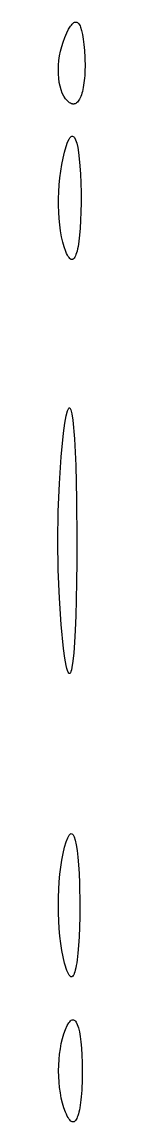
# Model space of a CAD drawing. Extents: x 70.3 to 133.4, y -81.7 to -32.
# Drawn here: x 73.0225 to 73.029, y -62.6932 to -62.4297 of the extents above; entities that cross this region are included whole.
import ezdxf

# ---------------------------------------------------------------- set-up
doc = ezdxf.new("R2010")
doc.units = 0
doc.layers.add('BLACK', color=7, linetype='CONTINUOUS')

msp = doc.modelspace()

# ---------------------------------------------------------------- linework, layer by layer
at = {"layer": 'BLACK', "linetype": 'CONTINUOUS'}
for p, q in [((73.025736, -62.430463), (73.02594, -62.430226)), ((73.02594, -62.430226), (73.02614, -62.430035)), ((73.02614, -62.430035), (73.026334, -62.429892)), ((73.026334, -62.429892), (73.026523, -62.429795)), ((73.026523, -62.429795), (73.026706, -62.429745)), ((73.026706, -62.429745), (73.026883, -62.42974)), ((73.026883, -62.42974), (73.027055, -62.429782)), ((73.027055, -62.429782), (73.027221, -62.42987)), ((73.027221, -62.42987), (73.027381, -62.430004)), ((73.027381, -62.430004), (73.027534, -62.430183)), ((73.027534, -62.430183), (73.027681, -62.430408)), ((73.024176, -62.433448), (73.024643, -62.432357)), ((73.024643, -62.432357), (73.025093, -62.431457)), ((73.025093, -62.431457), (73.025526, -62.430747)), ((73.025526, -62.430747), (73.025736, -62.430463)), ((73.027681, -62.430408), (73.027821, -62.430678)), ((73.027821, -62.430678), (73.027954, -62.430993)), ((73.027954, -62.430993), (73.0282, -62.431758)), ((73.0282, -62.431758), (73.028417, -62.432703)), ((73.028417, -62.432703), (73.028604, -62.433825)), ((73.023436, -62.435639), (73.023776, -62.434534)), ((73.023776, -62.434534), (73.024176, -62.433448)), ((73.028604, -62.433825), (73.028759, -62.435123)), ((73.028759, -62.435123), (73.028882, -62.436596)), ((73.022774, -62.438984), (73.022936, -62.437871)), ((73.022936, -62.437871), (73.023156, -62.436754)), ((73.023156, -62.436754), (73.023436, -62.435639)), ((73.028882, -62.436596), (73.028971, -62.438243)), ((73.022627, -62.441163), (73.022671, -62.440084)), ((73.022671, -62.440084), (73.022774, -62.438984)), ((73.028971, -62.438243), (73.028997, -62.439017)), ((73.028997, -62.439017), (73.02901, -62.439768)), ((73.029011, -62.440497), (73.028999, -62.441202)), ((73.02901, -62.439768), (73.029011, -62.440497)), ((73.02264, -62.442214), (73.022627, -62.441163)), ((73.022712, -62.443229), (73.02264, -62.442214)), ((73.022841, -62.444199), (73.022712, -62.443229)), ((73.028894, -62.443168), (73.028836, -62.443772)), ((73.02894, -62.442538), (73.028894, -62.443168)), ((73.028975, -62.441882), (73.02894, -62.442538)), ((73.028999, -62.441202), (73.028975, -62.441882)), ((73.023027, -62.445118), (73.022841, -62.444199)), ((73.023269, -62.445977), (73.023027, -62.445118)), ((73.023569, -62.446769), (73.023269, -62.445977)), ((73.028499, -62.445912), (73.028389, -62.446375)), ((73.028599, -62.44542), (73.028499, -62.445912)), ((73.028688, -62.444899), (73.028599, -62.44542)), ((73.028767, -62.444349), (73.028688, -62.444899)), ((73.028836, -62.443772), (73.028767, -62.444349)), ((73.023924, -62.447485), (73.023569, -62.446769)), ((73.024335, -62.448119), (73.023924, -62.447485)), ((73.024562, -62.448402), (73.024335, -62.448119)), ((73.024802, -62.448661), (73.024562, -62.448402)), ((73.025047, -62.448887), (73.024802, -62.448661)), ((73.027371, -62.44873), (73.027193, -62.448933)), ((73.027542, -62.448493), (73.027371, -62.44873)), ((73.027705, -62.448222), (73.027542, -62.448493)), ((73.027859, -62.447917), (73.027705, -62.448222)), ((73.028005, -62.447579), (73.027859, -62.447917)), ((73.028142, -62.447209), (73.028005, -62.447579)), ((73.028271, -62.446808), (73.028142, -62.447209)), ((73.028389, -62.446375), (73.028271, -62.446808)), ((73.025288, -62.449071), (73.025047, -62.448887)), ((73.025523, -62.449213), (73.025288, -62.449071)), ((73.025753, -62.449314), (73.025523, -62.449213)), ((73.025977, -62.449375), (73.025753, -62.449314)), ((73.026087, -62.449391), (73.025977, -62.449375)), ((73.026196, -62.449396), (73.026087, -62.449391)), ((73.026303, -62.449393), (73.026196, -62.449396)), ((73.026409, -62.449379), (73.026303, -62.449393)), ((73.026512, -62.449356), (73.026409, -62.449379)), ((73.026615, -62.449323), (73.026512, -62.449356)), ((73.026814, -62.44923), (73.026615, -62.449323)), ((73.027007, -62.449099), (73.026814, -62.44923)), ((73.027193, -62.448933), (73.027007, -62.449099)), ((73.024472, -62.459577), (73.024839, -62.45855)), ((73.024839, -62.45855), (73.025196, -62.457796)), ((73.025196, -62.457796), (73.025371, -62.45752)), ((73.025371, -62.45752), (73.025542, -62.457311)), ((73.025542, -62.457311), (73.02571, -62.457168)), ((73.02571, -62.457168), (73.025874, -62.45709)), ((73.025874, -62.45709), (73.026034, -62.457077)), ((73.026034, -62.457077), (73.026191, -62.457129)), ((73.026191, -62.457129), (73.026342, -62.457243)), ((73.026342, -62.457243), (73.026489, -62.457421)), ((73.026489, -62.457421), (73.026769, -62.457962)), ((73.026769, -62.457962), (73.027026, -62.458748)), ((73.027026, -62.458748), (73.02726, -62.459772)), ((73.023745, -62.462365), (73.024098, -62.460884)), ((73.024098, -62.460884), (73.024472, -62.459577)), ((73.02726, -62.459772), (73.027468, -62.46103)), ((73.027468, -62.46103), (73.027648, -62.462517)), ((73.023191, -62.465489), (73.023443, -62.463904)), ((73.023443, -62.463904), (73.023745, -62.462365)), ((73.027648, -62.462517), (73.027799, -62.464228)), ((73.027799, -62.464228), (73.027917, -62.466158)), ((73.022836, -62.468747), (73.022989, -62.467107)), ((73.022989, -62.467107), (73.023191, -62.465489)), ((73.027917, -62.466158), (73.028002, -62.468302)), ((73.022733, -62.470396), (73.022836, -62.468747)), ((73.028002, -62.468302), (73.028051, -62.470655)), ((73.022675, -62.473671), (73.022679, -62.472041)), ((73.022679, -62.472041), (73.022733, -62.470396)), ((73.028051, -62.470655), (73.028061, -62.47303)), ((73.022719, -62.475274), (73.022675, -62.473671)), ((73.028061, -62.47303), (73.02803, -62.475239)), ((73.022813, -62.476837), (73.022719, -62.475274)), ((73.022955, -62.478348), (73.022813, -62.476837)), ((73.02796, -62.477275), (73.027854, -62.47913)), ((73.02803, -62.475239), (73.02796, -62.477275)), ((73.023146, -62.479795), (73.022955, -62.478348)), ((73.023385, -62.481165), (73.023146, -62.479795)), ((73.027854, -62.47913), (73.027712, -62.480798)), ((73.023673, -62.482447), (73.023385, -62.481165)), ((73.024008, -62.483629), (73.023673, -62.482447)), ((73.027439, -62.482931), (73.027332, -62.483541)), ((73.027538, -62.48227), (73.027439, -62.482931)), ((73.027629, -62.481559), (73.027538, -62.48227)), ((73.027712, -62.480798), (73.027629, -62.481559)), ((73.024392, -62.484697), (73.024008, -62.483629)), ((73.024594, -62.485166), (73.024392, -62.484697)), ((73.024793, -62.485569), (73.024594, -62.485166)), ((73.024989, -62.485904), (73.024793, -62.485569)), ((73.026836, -62.485447), (73.026695, -62.485786)), ((73.02697, -62.485052), (73.026836, -62.485447)), ((73.027098, -62.484602), (73.02697, -62.485052)), ((73.027219, -62.484098), (73.027098, -62.484602)), ((73.027332, -62.483541), (73.027219, -62.484098)), ((73.02518, -62.486173), (73.024989, -62.485904)), ((73.025368, -62.486378), (73.02518, -62.486173)), ((73.025551, -62.486519), (73.025368, -62.486378)), ((73.025641, -62.486565), (73.025551, -62.486519)), ((73.02573, -62.486596), (73.025641, -62.486565)), ((73.025817, -62.486612), (73.02573, -62.486596)), ((73.025904, -62.486612), (73.025817, -62.486612)), ((73.025989, -62.486596), (73.025904, -62.486612)), ((73.026073, -62.486566), (73.025989, -62.486596)), ((73.026156, -62.48652), (73.026073, -62.486566)), ((73.026237, -62.486459), (73.026156, -62.48652)), ((73.026395, -62.486293), (73.026237, -62.486459)), ((73.026548, -62.486069), (73.026395, -62.486293)), ((73.026695, -62.485786), (73.026548, -62.486069)), ((73.024806, -62.522882), (73.025099, -62.522257)), ((73.025099, -62.522257), (73.025241, -62.522151)), ((73.025241, -62.522151), (73.025379, -62.522182)), ((73.025379, -62.522182), (73.025643, -62.522647)), ((73.024182, -62.525842), (73.024499, -62.524073)), ((73.024499, -62.524073), (73.024806, -62.522882)), ((73.025643, -62.522647), (73.02589, -62.523637)), ((73.02589, -62.523637), (73.026117, -62.525138)), ((73.026117, -62.525138), (73.026509, -62.529625)), ((73.023856, -62.528202), (73.024182, -62.525842)), ((73.023279, -62.533911), (73.023856, -62.528202)), ((73.026509, -62.529625), (73.026805, -62.536001)), ((73.022866, -62.540254), (73.023279, -62.533911)), ((73.026805, -62.536001), (73.026992, -62.544161)), ((73.022618, -62.547021), (73.022866, -62.540254)), ((73.026992, -62.544161), (73.027058, -62.553999)), ((73.022536, -62.553999), (73.022618, -62.547021)), ((73.022618, -62.560977), (73.022536, -62.553999)), ((73.027058, -62.553999), (73.027041, -62.559121)), ((73.027041, -62.559121), (73.026992, -62.563836)), ((73.022866, -62.567744), (73.022618, -62.560977)), ((73.026992, -62.563836), (73.026913, -62.568133)), ((73.023279, -62.574087), (73.022866, -62.567744)), ((73.026913, -62.568133), (73.026805, -62.571996)), ((73.026805, -62.571996), (73.02667, -62.575414)), ((73.023856, -62.579796), (73.023279, -62.574087)), ((73.02667, -62.575414), (73.026509, -62.578372)), ((73.024182, -62.582156), (73.023856, -62.579796)), ((73.026509, -62.578372), (73.026324, -62.580858)), ((73.024499, -62.583925), (73.024182, -62.582156)), ((73.026117, -62.582859), (73.02589, -62.584361)), ((73.026324, -62.580858), (73.026117, -62.582859)), ((73.024654, -62.584591), (73.024499, -62.583925)), ((73.024806, -62.585115), (73.024654, -62.584591)), ((73.024954, -62.585498), (73.024806, -62.585115)), ((73.025099, -62.585741), (73.024954, -62.585498)), ((73.025241, -62.585846), (73.025099, -62.585741)), ((73.025513, -62.585649), (73.025379, -62.585815)), ((73.025643, -62.585351), (73.025513, -62.585649)), ((73.025769, -62.58492), (73.025643, -62.585351)), ((73.02589, -62.584361), (73.025769, -62.58492)), ((73.025311, -62.585847), (73.025241, -62.585846)), ((73.025379, -62.585815), (73.025311, -62.585847)), ((73.024497, -62.62615), (73.024856, -62.625197)), ((73.024856, -62.625197), (73.025203, -62.624556)), ((73.025203, -62.624556), (73.025372, -62.62435)), ((73.025372, -62.62435), (73.025536, -62.624219)), ((73.025536, -62.624219), (73.025697, -62.624163)), ((73.025697, -62.624163), (73.025853, -62.624179)), ((73.025853, -62.624179), (73.026006, -62.624269)), ((73.026006, -62.624269), (73.026153, -62.624429)), ((73.026153, -62.624429), (73.026432, -62.624962)), ((73.026432, -62.624962), (73.026691, -62.625771)), ((73.023776, -62.628908), (73.024127, -62.627421)), ((73.024127, -62.627421), (73.024497, -62.62615)), ((73.026691, -62.625771), (73.026925, -62.626848)), ((73.026925, -62.626848), (73.027135, -62.628187)), ((73.023214, -62.632167), (73.023472, -62.630494)), ((73.023472, -62.630494), (73.023776, -62.628908)), ((73.027135, -62.628187), (73.027317, -62.62978)), ((73.027317, -62.62978), (73.02747, -62.63162)), ((73.023004, -62.63391), (73.023214, -62.632167)), ((73.02747, -62.63162), (73.027593, -62.633701)), ((73.022723, -62.637554), (73.02284, -62.635711)), ((73.02284, -62.635711), (73.023004, -62.63391)), ((73.027593, -62.633701), (73.027683, -62.636014)), ((73.022653, -62.639425), (73.022723, -62.637554)), ((73.027683, -62.636014), (73.027757, -62.641311)), ((73.022629, -62.641311), (73.022653, -62.639425)), ((73.022653, -62.643197), (73.022629, -62.641311)), ((73.022723, -62.645069), (73.022653, -62.643197)), ((73.027757, -62.641311), (73.027738, -62.644069)), ((73.02284, -62.646912), (73.022723, -62.645069)), ((73.027738, -62.644069), (73.027683, -62.646608)), ((73.023004, -62.648712), (73.02284, -62.646912)), ((73.023214, -62.650456), (73.023004, -62.648712)), ((73.027593, -62.648922), (73.02747, -62.651002)), ((73.027683, -62.646608), (73.027593, -62.648922)), ((73.023472, -62.652128), (73.023214, -62.650456)), ((73.02747, -62.651002), (73.027317, -62.652842)), ((73.023776, -62.653715), (73.023472, -62.652128)), ((73.024127, -62.655202), (73.023776, -62.653715)), ((73.027317, -62.652842), (73.027135, -62.654435)), ((73.024313, -62.655878), (73.024127, -62.655202)), ((73.024497, -62.656473), (73.024313, -62.655878)), ((73.024678, -62.656988), (73.024497, -62.656473)), ((73.026691, -62.656851), (73.026564, -62.65729)), ((73.026811, -62.656346), (73.026691, -62.656851)), ((73.026925, -62.655774), (73.026811, -62.656346)), ((73.027033, -62.655137), (73.026925, -62.655774)), ((73.027135, -62.654435), (73.027033, -62.655137)), ((73.024856, -62.657425), (73.024678, -62.656988)), ((73.025031, -62.657784), (73.024856, -62.657425)), ((73.025203, -62.658066), (73.025031, -62.657784)), ((73.025372, -62.658272), (73.025203, -62.658066)), ((73.025536, -62.658403), (73.025372, -62.658272)), ((73.025617, -62.658441), (73.025536, -62.658403)), ((73.025697, -62.65846), (73.025617, -62.658441)), ((73.025776, -62.65846), (73.025697, -62.65846)), ((73.025853, -62.658443), (73.025776, -62.65846)), ((73.02593, -62.658407), (73.025853, -62.658443)), ((73.026006, -62.658354), (73.02593, -62.658407)), ((73.026153, -62.658193), (73.026006, -62.658354)), ((73.026295, -62.657961), (73.026153, -62.658193)), ((73.026432, -62.65766), (73.026295, -62.657961)), ((73.026564, -62.65729), (73.026432, -62.65766)), ((73.024749, -62.670169), (73.025146, -62.669489)), ((73.025146, -62.669489), (73.025339, -62.669232)), ((73.025339, -62.669232), (73.025528, -62.669031)), ((73.025528, -62.669031), (73.025714, -62.668884)), ((73.025714, -62.668884), (73.025896, -62.66879)), ((73.025896, -62.66879), (73.026073, -62.66875)), ((73.026073, -62.66875), (73.026246, -62.668762)), ((73.026246, -62.668762), (73.026413, -62.668825)), ((73.026413, -62.668825), (73.026576, -62.66894)), ((73.026576, -62.66894), (73.026733, -62.669106)), ((73.026733, -62.669106), (73.026884, -62.669321)), ((73.026884, -62.669321), (73.027169, -62.669899)), ((73.027169, -62.669899), (73.027428, -62.670668)), ((73.023619, -62.673272), (73.023954, -62.672139)), ((73.023954, -62.672139), (73.024341, -62.671077)), ((73.024341, -62.671077), (73.024749, -62.670169)), ((73.027428, -62.670668), (73.027659, -62.671624)), ((73.027659, -62.671624), (73.02786, -62.672762)), ((73.023103, -62.675712), (73.023335, -62.674467)), ((73.023335, -62.674467), (73.023619, -62.673272)), ((73.02786, -62.672762), (73.028029, -62.674077)), ((73.028029, -62.674077), (73.028164, -62.675563)), ((73.022793, -62.678315), (73.022922, -62.676998)), ((73.022922, -62.676998), (73.023103, -62.675712)), ((73.028164, -62.675563), (73.028263, -62.677215)), ((73.028263, -62.677215), (73.028324, -62.679029)), ((73.02269, -62.680999), (73.022716, -62.679652)), ((73.022716, -62.679652), (73.022793, -62.678315)), ((73.028324, -62.679029), (73.028345, -62.680999)), ((73.022716, -62.682346), (73.02269, -62.680999)), ((73.022793, -62.683683), (73.022716, -62.682346)), ((73.028324, -62.682969), (73.028299, -62.683895)), ((73.028345, -62.680999), (73.028324, -62.682969)), ((73.022922, -62.684999), (73.022793, -62.683683)), ((73.023103, -62.686285), (73.022922, -62.684999)), ((73.028218, -62.685629), (73.028164, -62.686435)), ((73.028263, -62.684782), (73.028218, -62.685629)), ((73.028299, -62.683895), (73.028263, -62.684782)), ((73.023335, -62.68753), (73.023103, -62.686285)), ((73.023619, -62.688725), (73.023335, -62.68753)), ((73.028029, -62.687921), (73.027949, -62.6886)), ((73.028101, -62.687199), (73.028029, -62.687921)), ((73.028164, -62.686435), (73.028101, -62.687199)), ((73.023954, -62.689858), (73.023619, -62.688725)), ((73.024341, -62.69092), (73.023954, -62.689858)), ((73.024547, -62.691403), (73.024341, -62.69092)), ((73.027547, -62.690874), (73.027428, -62.691329)), ((73.027659, -62.690373), (73.027547, -62.690874)), ((73.027763, -62.689827), (73.027659, -62.690373)), ((73.02786, -62.689235), (73.027763, -62.689827)), ((73.027949, -62.6886), (73.02786, -62.689235)), ((73.024749, -62.691828), (73.024547, -62.691403)), ((73.024949, -62.692197), (73.024749, -62.691828)), ((73.025146, -62.692509), (73.024949, -62.692197)), ((73.025339, -62.692765), (73.025146, -62.692509)), ((73.025528, -62.692967), (73.025339, -62.692765)), ((73.025714, -62.693114), (73.025528, -62.692967)), ((73.025806, -62.693167), (73.025714, -62.693114)), ((73.025896, -62.693207), (73.025806, -62.693167)), ((73.025985, -62.693234), (73.025896, -62.693207)), ((73.026073, -62.693248), (73.025985, -62.693234)), ((73.02616, -62.693248), (73.026073, -62.693248)), ((73.026246, -62.693236), (73.02616, -62.693248)), ((73.02633, -62.69321), (73.026246, -62.693236)), ((73.026413, -62.693172), (73.02633, -62.69321)), ((73.026495, -62.693121), (73.026413, -62.693172)), ((73.026576, -62.693057), (73.026495, -62.693121)), ((73.026733, -62.692892), (73.026576, -62.693057)), ((73.026884, -62.692676), (73.026733, -62.692892)), ((73.02703, -62.692412), (73.026884, -62.692676)), ((73.027169, -62.692099), (73.02703, -62.692412)), ((73.027302, -62.691738), (73.027169, -62.692099)), ((73.027428, -62.691329), (73.027302, -62.691738))]:
    msp.add_line(p, q, dxfattribs=at)

doc.saveas('drawing.dxf')
